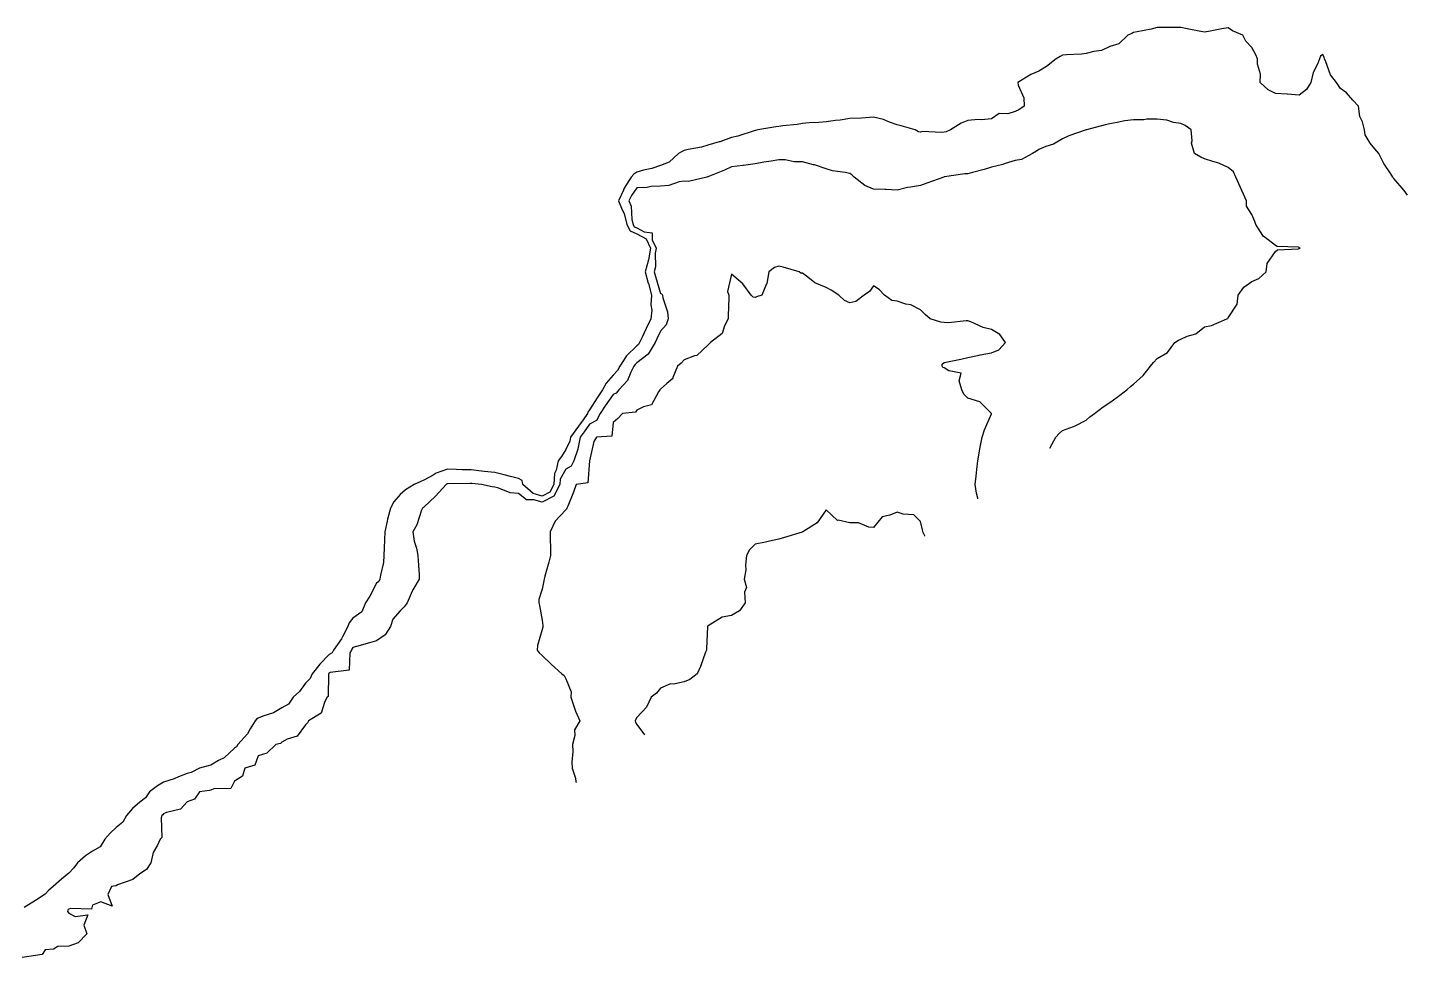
# Model space of a CAD drawing. Header units: inches. Extents: x 864705 to 864824, y 1182389 to 1182480.
# Drawn here: x 864766 to 864824.3, y 1182440.6 to 1182479.9 of the extents above; entities that cross this region are included whole.
import ezdxf

# ---------------------------------------------------------------- set-up
doc = ezdxf.new("R2010")
doc.units = ezdxf.units.IN
doc.header["$MEASUREMENT"] = 0
doc.layers.add('Curvas', color=126, linetype='Continuous', lineweight=30, true_color=0x008f5d)

msp = doc.modelspace()

# ---------------------------------------------------------------- linework, layer by layer
at = {"layer": 'Curvas'}
for points, elevation in [([(864824.282, 1182472.827), (864824.139, 1182473.025), (864823.712, 1182473.544), (864823.686, 1182473.572), (864823.662, 1182473.598), (864823.575, 1182473.736), (864823.28, 1182474.166), (864823.07, 1182474.598), (864822.9, 1182474.786), (864822.712, 1182475.033), (864822.494, 1182475.38), (864822.466, 1182475.598), (864822.38, 1182475.931), (864822.273, 1182476.159), (864822.209, 1182476.598), (864821.969, 1182476.855), (864821.712, 1182477.167), (864821.459, 1182477.345), (864821.285, 1182477.598), (864821.038, 1182477.924), (864820.833, 1182478.478), (864820.774, 1182478.598), (864820.767, 1182478.653), (864820.712, 1182478.775), (864820.602, 1182478.708), (864820.567, 1182478.598), (864820.482, 1182478.368), (864820.295, 1182478.016), (864820.203, 1182477.598), (864820.013, 1182477.298), (864819.712, 1182477.067), (864819.218, 1182477.104), (864819.206, 1182477.104), (864818.712, 1182477.138), (864818.396, 1182477.282), (864818.065, 1182477.598), (864818.067, 1182477.953), (864817.94, 1182478.371), (864817.943, 1182478.598), (864817.878, 1182478.764), (864817.712, 1182479.075), (864817.455, 1182479.342), (864817.33, 1182479.598), (864816.895, 1182479.781), (864816.712, 1182479.912), (864816.443, 1182479.867), (864815.87, 1182479.756), (864815.712, 1182479.729), (864815.55, 1182479.76), (864814.978, 1182479.864), (864814.712, 1182479.918), (864814.39, 1182479.921), (864814.031, 1182479.917), (864813.712, 1182479.919), (864813.452, 1182479.858), (864812.86, 1182479.746), (864812.712, 1182479.714), (864812.641, 1182479.67), (864812.46, 1182479.598), (864812.08, 1182479.23), (864811.712, 1182479.122), (864811.359, 1182478.951), (864811.025, 1182478.911), (864810.712, 1182478.819), (864810.51, 1182478.8), (864809.875, 1182478.761), (864809.712, 1182478.747), (864809.614, 1182478.697), (864809.438, 1182478.598), (864809.03, 1182478.281), (864808.712, 1182478.078), (864808.37, 1182477.941), (864807.823, 1182477.598), (864807.831, 1182477.479), (864808.07, 1182476.956), (864808.08, 1182476.598), (864807.862, 1182476.449), (864807.712, 1182476.37), (864807.393, 1182476.279), (864807.031, 1182476.28), (864806.712, 1182476.066), (864806.287, 1182476.024), (864806.141, 1182476.027), (864805.712, 1182475.993), (864805.428, 1182475.883), (864804.979, 1182475.598), (864804.795, 1182475.516), (864804.712, 1182475.503), (864804.594, 1182475.48), (864803.788, 1182475.522), (864803.712, 1182475.495), (864803.625, 1182475.511), (864803.473, 1182475.598), (864802.886, 1182475.772), (864802.712, 1182475.807), (864802.396, 1182475.915), (864802.143, 1182476.029), (864801.712, 1182476.135), (864801.216, 1182476.095), (864801.21, 1182476.096), (864800.712, 1182476.071), (864800.312, 1182475.999), (864800.109, 1182475.995), (864799.712, 1182475.941), (864799.405, 1182475.906), (864799.002, 1182475.888), (864798.712, 1182475.859), (864798.492, 1182475.819), (864797.881, 1182475.768), (864797.712, 1182475.742), (864797.591, 1182475.719), (864796.825, 1182475.598), (864796.739, 1182475.572), (864796.712, 1182475.568), (864796.671, 1182475.558), (864795.981, 1182475.33), (864795.712, 1182475.275), (864795.22, 1182475.091), (864795.2, 1182475.086), (864794.712, 1182474.943), (864794.454, 1182474.857), (864793.884, 1182474.77), (864793.712, 1182474.726), (864793.628, 1182474.682), (864793.477, 1182474.598), (864793.079, 1182474.232), (864792.712, 1182474.084), (864792.354, 1182473.956), (864792.004, 1182473.89), (864791.712, 1182473.809), (864791.584, 1182473.727), (864791.484, 1182473.598), (864791.188, 1182473.123), (864791.153, 1182473.039), (864790.939, 1182472.598), (864791.095, 1182472.216), (864791.179, 1182472.065), (864791.292, 1182471.598), (864791.44, 1182471.326), (864791.712, 1182471.205), (864792.105, 1182470.991), (864792.296, 1182470.598), (864792.211, 1182470.1), (864792.208, 1182470.094), (864792.073, 1182469.598), (864792.2, 1182469.11), (864792.205, 1182469.091), (864792.339, 1182468.598), (864792.31, 1182468.197), (864792.346, 1182467.964), (864792.303, 1182467.598), (864792.115, 1182467.196), (864791.944, 1182466.83), (864791.836, 1182466.598), (864791.79, 1182466.521), (864791.712, 1182466.462), (864791.276, 1182466.035), (864790.993, 1182465.598), (864790.896, 1182465.415), (864790.712, 1182465.219), (864790.424, 1182464.886), (864790.273, 1182464.598), (864790.046, 1182464.265), (864789.712, 1182463.76), (864789.653, 1182463.658), (864789.638, 1182463.598), (864789.45, 1182463.336), (864789.252, 1182463.059), (864788.918, 1182462.598), (864788.883, 1182462.427), (864788.712, 1182462.084), (864788.528, 1182461.783), (864788.392, 1182461.598), (864788.312, 1182461.198), (864788.242, 1182461.069), (864788.205, 1182460.598), (864788.04, 1182460.271), (864787.712, 1182460.105), (864787.332, 1182460.218), (864786.904, 1182460.598), (864786.874, 1182460.76), (864786.712, 1182460.854), (864786.373, 1182460.938), (864786.117, 1182461.003), (864785.712, 1182461.1), (864785.263, 1182461.149), (864785.146, 1182461.165), (864784.712, 1182461.214), (864784.335, 1182461.221), (864784.076, 1182461.235), (864783.712, 1182461.242), (864783.235, 1182461.076), (864783.108, 1182460.994), (864782.712, 1182460.777), (864782.583, 1182460.727), (864782.311, 1182460.598), (864781.939, 1182460.372), (864781.712, 1182460.181), (864781.444, 1182459.866), (864781.304, 1182459.598), (864781.178, 1182459.133), (864781.164, 1182459.05), (864781.061, 1182458.598), (864781.052, 1182458.259), (864781.04, 1182457.926), (864781.032, 1182457.598), (864781.005, 1182457.306), (864780.88, 1182456.767), (864780.86, 1182456.598), (864780.81, 1182456.501), (864780.712, 1182456.427), (864780.428, 1182455.882), (864780.247, 1182455.598), (864780.093, 1182455.218), (864779.712, 1182454.941), (864779.564, 1182454.746), (864779.507, 1182454.598), (864779.274, 1182454.16), (864779.235, 1182454.076), (864778.897, 1182453.598), (864778.836, 1182453.474), (864778.712, 1182453.406), (864778.315, 1182452.996), (864777.992, 1182452.598), (864777.918, 1182452.392), (864777.712, 1182452.203), (864777.467, 1182451.844), (864777.198, 1182451.598), (864776.998, 1182451.313), (864776.712, 1182451.152), (864776.364, 1182450.947), (864775.909, 1182450.795), (864775.712, 1182450.711), (864775.642, 1182450.669), (864775.582, 1182450.598), (864775.378, 1182450.264), (864775.263, 1182450.048), (864774.86, 1182449.598), (864774.804, 1182449.507), (864774.712, 1182449.453), (864774.277, 1182449.033), (864774.034, 1182448.92), (864773.712, 1182448.735), (864773.605, 1182448.706), (864773.231, 1182448.598), (864772.886, 1182448.424), (864772.712, 1182448.378), (864772.35, 1182448.236), (864772.161, 1182448.15), (864771.712, 1182448.009), (864771.454, 1182447.856), (864771.124, 1182447.598), (864770.958, 1182447.353), (864770.712, 1182447.168), (864770.408, 1182446.903), (864770.156, 1182446.598), (864769.99, 1182446.321), (864769.712, 1182446.094), (864769.456, 1182445.855), (864769.24, 1182445.598), (864769.039, 1182445.271), (864768.712, 1182445.088), (864768.412, 1182444.899), (864768.085, 1182444.598), (864767.926, 1182444.384), (864767.712, 1182444.165), (864767.409, 1182443.902), (864767.055, 1182443.598), (864766.874, 1182443.436), (864766.712, 1182443.277), (864766.301, 1182443.01), (864765.829, 1182442.715)], 2174), ([(864809.172, 1182462.139), (864809.428, 1182462.598), (864809.559, 1182462.752), (864809.712, 1182462.875), (864810.166, 1182463.052), (864810.237, 1182463.073), (864810.712, 1182463.324), (864810.855, 1182463.456), (864811.06, 1182463.598), (864811.423, 1182463.888), (864811.712, 1182464.07), (864812.017, 1182464.293), (864812.429, 1182464.598), (864812.575, 1182464.736), (864812.712, 1182464.841), (864813.109, 1182465.202), (864813.426, 1182465.598), (864813.557, 1182465.754), (864813.712, 1182465.92), (864814.138, 1182466.173), (864814.456, 1182466.598), (864814.605, 1182466.706), (864814.712, 1182466.744), (864814.979, 1182466.865), (864815.335, 1182466.976), (864815.712, 1182467.268), (864815.996, 1182467.315), (864816.646, 1182467.598), (864816.692, 1182467.619), (864816.712, 1182467.648), (864817.09, 1182468.221), (864817.135, 1182468.598), (864817.368, 1182468.942), (864817.712, 1182469.182), (864818.001, 1182469.31), (864818.319, 1182469.598), (864818.361, 1182469.95), (864818.712, 1182470.45), (864818.788, 1182470.522), (864819.681, 1182470.567), (864819.712, 1182470.578), (864819.724, 1182470.586), (864819.746, 1182470.598), (864819.726, 1182470.612), (864819.712, 1182470.62), (864819.683, 1182470.628), (864818.783, 1182470.669), (864818.712, 1182470.702), (864818.265, 1182471.046), (864818.202, 1182471.088), (864818.178, 1182471.132), (864817.87, 1182471.598), (864817.829, 1182471.715), (864817.712, 1182472.018), (864817.485, 1182472.371), (864817.48, 1182472.598), (864817.025, 1182473.598), (864816.935, 1182473.822), (864816.712, 1182474.006), (864816.306, 1182474.192), (864816.057, 1182474.253), (864815.712, 1182474.372), (864815.557, 1182474.443), (864815.286, 1182474.598), (864815.151, 1182475.037), (864815.185, 1182475.126), (864815.14, 1182475.598), (864814.887, 1182475.773), (864814.712, 1182475.86), (864814.398, 1182475.913), (864814.113, 1182475.999), (864813.712, 1182476.048), (864813.269, 1182476.042), (864813.14, 1182476.026), (864812.712, 1182476.019), (864812.341, 1182475.97), (864812.017, 1182475.903), (864811.712, 1182475.857), (864811.502, 1182475.809), (864810.723, 1182475.598), (864810.714, 1182475.596), (864810.712, 1182475.595), (864810.707, 1182475.593), (864809.974, 1182475.337), (864809.712, 1182475.219), (864809.319, 1182474.992), (864809.001, 1182474.887), (864808.712, 1182474.766), (864808.61, 1182474.701), (864808.438, 1182474.598), (864807.967, 1182474.344), (864807.712, 1182474.293), (864807.282, 1182474.168), (864807.179, 1182474.131), (864806.712, 1182474.02), (864806.391, 1182473.92), (864805.908, 1182473.794), (864805.712, 1182473.737), (864805.58, 1182473.731), (864804.719, 1182473.605), (864804.712, 1182473.605), (864804.707, 1182473.603), (864804.694, 1182473.598), (864803.97, 1182473.341), (864803.712, 1182473.245), (864803.279, 1182473.165), (864803.155, 1182473.155), (864802.712, 1182473.05), (864802.242, 1182473.069), (864802.192, 1182473.078), (864801.712, 1182473.092), (864801.352, 1182473.238), (864800.899, 1182473.598), (864800.81, 1182473.696), (864800.712, 1182473.745), (864800.519, 1182473.792), (864799.982, 1182473.868), (864799.712, 1182473.954), (864799.232, 1182474.118), (864799.188, 1182474.123), (864798.712, 1182474.24), (864798.363, 1182474.249), (864797.987, 1182474.324), (864797.712, 1182474.334), (864797.388, 1182474.274), (864797.081, 1182474.229), (864796.712, 1182474.153), (864796.227, 1182474.083), (864796.199, 1182474.085), (864795.712, 1182474.036), (864795.42, 1182473.89), (864794.722, 1182473.608), (864794.712, 1182473.604), (864794.708, 1182473.603), (864794.675, 1182473.598), (864793.901, 1182473.41), (864793.712, 1182473.419), (864793.507, 1182473.393), (864793.071, 1182473.239), (864792.712, 1182473.213), (864792.317, 1182473.203), (864792.158, 1182473.153), (864791.712, 1182473.147), (864791.493, 1182472.818), (864791.386, 1182472.598), (864791.481, 1182472.367), (864791.506, 1182471.805), (864791.556, 1182471.598), (864791.611, 1182471.497), (864791.712, 1182471.452), (864792.034, 1182471.277), (864792.359, 1182471.245), (864792.364, 1182470.947), (864792.533, 1182470.598), (864792.496, 1182470.382), (864792.51, 1182469.801), (864792.455, 1182469.598), (864792.508, 1182469.394), (864792.712, 1182468.681), (864792.769, 1182468.655), (864792.799, 1182468.598), (864792.813, 1182468.497), (864793.017, 1182467.903), (864793.044, 1182467.598), (864792.963, 1182467.348), (864792.712, 1182467.08), (864792.559, 1182466.752), (864792.487, 1182466.598), (864792.2, 1182466.11), (864791.712, 1182465.741), (864791.64, 1182465.671), (864791.593, 1182465.598), (864791.459, 1182465.345), (864791.317, 1182464.994), (864790.956, 1182464.598), (864790.849, 1182464.462), (864790.712, 1182464.404), (864790.385, 1182463.926), (864790.168, 1182463.598), (864790.011, 1182463.299), (864789.712, 1182463.145), (864789.485, 1182462.826), (864789.32, 1182462.598), (864789.218, 1182462.105), (864789.218, 1182462.092), (864789.052, 1182461.598), (864788.938, 1182461.373), (864788.712, 1182461.248), (864788.482, 1182460.828), (864788.464, 1182460.598), (864788.212, 1182460.098), (864787.712, 1182459.845), (864787.361, 1182459.949), (864787.057, 1182459.943), (864786.712, 1182460.217), (864786.365, 1182460.251), (864785.848, 1182460.463), (864785.712, 1182460.487), (864785.608, 1182460.494), (864785.159, 1182460.598), (864784.75, 1182460.636), (864784.712, 1182460.64), (864784.67, 1182460.641), (864783.74, 1182460.626), (864783.712, 1182460.626), (864783.692, 1182460.619), (864783.66, 1182460.598), (864783.202, 1182460.109), (864782.712, 1182459.638), (864782.688, 1182459.623), (864782.66, 1182459.598), (864782.623, 1182459.509), (864782.415, 1182458.896), (864782.257, 1182458.598), (864782.308, 1182458.195), (864782.411, 1182457.9), (864782.468, 1182457.598), (864782.482, 1182457.368), (864782.514, 1182456.797), (864782.525, 1182456.598), (864782.253, 1182456.14), (864782.221, 1182456.09), (864782.009, 1182455.598), (864781.885, 1182455.426), (864781.712, 1182455.258), (864781.402, 1182454.909), (864781.308, 1182454.598), (864781.076, 1182454.235), (864780.712, 1182453.99), (864780.415, 1182453.896), (864779.867, 1182453.754), (864779.712, 1182453.708), (864779.677, 1182453.633), (864779.653, 1182453.598), (864779.595, 1182453.481), (864779.565, 1182452.746), (864778.756, 1182452.642), (864778.712, 1182452.618), (864778.703, 1182452.608), (864778.695, 1182452.598), (864778.685, 1182452.571), (864778.676, 1182451.635), (864778.633, 1182451.598), (864778.539, 1182451.425), (864778.383, 1182450.928), (864777.846, 1182450.598), (864777.796, 1182450.515), (864777.712, 1182450.441), (864777.359, 1182449.951), (864776.938, 1182449.824), (864776.712, 1182449.707), (864776.658, 1182449.652), (864776.463, 1182449.598), (864776.074, 1182449.237), (864775.712, 1182449.123), (864775.576, 1182448.735), (864775.15, 1182448.598), (864775.053, 1182448.258), (864774.712, 1182448.047), (864774.566, 1182447.745), (864773.845, 1182447.732), (864773.712, 1182447.677), (864773.656, 1182447.655), (864773.235, 1182447.598), (864773.018, 1182447.293), (864772.712, 1182447.183), (864772.439, 1182446.872), (864771.843, 1182446.729), (864771.712, 1182446.668), (864771.687, 1182446.623), (864771.65, 1182446.598), (864771.618, 1182446.504), (864771.646, 1182445.665), (864771.567, 1182445.598), (864771.465, 1182445.352), (864771.279, 1182445.031), (864771.181, 1182444.598), (864770.995, 1182444.316), (864770.712, 1182444.132), (864770.415, 1182443.896), (864769.777, 1182443.663), (864769.712, 1182443.632), (864769.686, 1182443.625), (864769.516, 1182443.598), (864769.368, 1182443.254), (864769.546, 1182442.765), (864769.062, 1182442.948), (864768.712, 1182442.804), (864768.673, 1182442.638), (864767.779, 1182442.665), (864767.712, 1182442.636), (864767.692, 1182442.618), (864767.672, 1182442.598), (864767.659, 1182442.545), (864767.712, 1182442.477), (864767.98, 1182442.331), (864768.519, 1182442.405), (864768.352, 1182441.959), (864768.476, 1182441.598), (864768.102, 1182441.209), (864767.712, 1182441.069), (864767.255, 1182441.055), (864767.067, 1182440.953), (864766.712, 1182440.921), (864766.591, 1182440.72), (864765.738, 1182440.598)], 2173), ([(864806.131, 1182459.988), (864806.128, 1182460.014), (864806.076, 1182460.235), (864806.019, 1182460.598), (864806.059, 1182460.945), (864806.08, 1182461.231), (864806.127, 1182461.598), (864806.216, 1182462.095), (864806.217, 1182462.103), (864806.305, 1182462.598), (864806.407, 1182462.904), (864806.706, 1182463.592), (864806.709, 1182463.598), (864806.211, 1182464.097), (864805.712, 1182464.255), (864805.53, 1182464.416), (864805.458, 1182464.598), (864805.334, 1182464.977), (864805.424, 1182465.31), (864804.905, 1182465.406), (864804.712, 1182465.534), (864804.654, 1182465.54), (864804.616, 1182465.598), (864804.625, 1182465.686), (864804.712, 1182465.754), (864804.914, 1182465.8), (864805.415, 1182465.896), (864805.712, 1182465.97), (864806.186, 1182466.072), (864806.226, 1182466.085), (864806.712, 1182466.165), (864807.012, 1182466.298), (864807.3, 1182466.598), (864807.052, 1182466.938), (864806.712, 1182467.157), (864806.351, 1182467.237), (864805.836, 1182467.475), (864805.712, 1182467.516), (864805.639, 1182467.525), (864804.882, 1182467.429), (864804.712, 1182467.443), (864804.571, 1182467.457), (864804.112, 1182467.598), (864803.901, 1182467.787), (864803.712, 1182467.982), (864803.303, 1182468.189), (864803.08, 1182468.23), (864802.712, 1182468.351), (864802.499, 1182468.385), (864802.184, 1182468.598), (864801.963, 1182468.849), (864801.712, 1182469.001), (864801.549, 1182468.762), (864801.319, 1182468.598), (864800.976, 1182468.335), (864800.712, 1182468.283), (864800.495, 1182468.381), (864800.251, 1182468.598), (864799.927, 1182468.813), (864799.712, 1182468.928), (864799.238, 1182469.124), (864798.95, 1182469.361), (864798.712, 1182469.538), (864798.646, 1182469.532), (864798.579, 1182469.598), (864797.905, 1182469.791), (864797.712, 1182469.831), (864797.532, 1182469.779), (864797.3, 1182469.598), (864797.209, 1182469.102), (864797.198, 1182469.084), (864797.003, 1182468.598), (864796.779, 1182468.532), (864796.712, 1182468.502), (864796.634, 1182468.52), (864796.556, 1182468.598), (864796.197, 1182469.083), (864795.712, 1182469.492), (864795.553, 1182468.758), (864795.612, 1182468.598), (864795.608, 1182468.494), (864795.575, 1182467.735), (864795.57, 1182467.598), (864795.419, 1182467.305), (864795.321, 1182466.989), (864794.824, 1182466.598), (864794.769, 1182466.542), (864794.712, 1182466.489), (864794.254, 1182466.057), (864794.158, 1182466.044), (864793.712, 1182465.87), (864793.585, 1182465.726), (864793.441, 1182465.598), (864793.24, 1182465.126), (864793.233, 1182465.078), (864792.983, 1182464.869), (864792.712, 1182464.623), (864792.703, 1182464.608), (864792.69, 1182464.598), (864792.633, 1182464.519), (864792.344, 1182463.967), (864791.997, 1182463.883), (864791.712, 1182463.736), (864791.661, 1182463.65), (864791.116, 1182463.598), (864790.915, 1182463.395), (864790.712, 1182463.222), (864790.664, 1182462.646), (864790.016, 1182462.598), (864789.894, 1182462.417), (864789.712, 1182461.598), (864789.645, 1182460.665), (864789.154, 1182460.598), (864789.04, 1182460.271), (864788.797, 1182459.683), (864788.764, 1182459.598), (864788.751, 1182459.56), (864788.712, 1182459.523), (864788.269, 1182459.042), (864788.06, 1182458.598), (864788.06, 1182458.251), (864788.063, 1182457.949), (864788.063, 1182457.598), (864787.998, 1182457.313), (864787.835, 1182456.721), (864787.805, 1182456.598), (864787.785, 1182456.525), (864787.712, 1182456.175), (864787.579, 1182455.732), (864787.569, 1182455.598), (864787.598, 1182455.484), (864787.712, 1182454.861), (864787.745, 1182454.632), (864787.748, 1182454.598), (864787.74, 1182454.571), (864787.712, 1182454.467), (864787.522, 1182453.789), (864787.508, 1182453.598), (864787.592, 1182453.479), (864787.712, 1182453.371), (864788.106, 1182452.992), (864788.542, 1182452.598), (864788.64, 1182452.526), (864788.712, 1182452.386), (864788.948, 1182451.834), (864788.923, 1182451.598), (864789.045, 1182451.265), (864789.123, 1182451.01), (864789.306, 1182450.598), (864789.09, 1182450.22), (864789.095, 1182449.981), (864788.996, 1182449.598), (864789.006, 1182449.305), (864788.976, 1182448.862), (864788.987, 1182448.598), (864789.127, 1182448.184), (864789.143, 1182448.029), (864789.17, 1182447.99)], 2172), ([(864803.895, 1182458.406), (864803.886, 1182458.425), (864803.801, 1182458.598), (864803.789, 1182458.675), (864803.712, 1182459.031), (864803.429, 1182459.315), (864802.969, 1182459.341), (864802.712, 1182459.434), (864802.412, 1182459.298), (864802.079, 1182459.232), (864801.712, 1182458.782), (864801.521, 1182458.789), (864801.088, 1182458.974), (864800.712, 1182458.981), (864800.225, 1182459.086), (864800.191, 1182459.077), (864799.712, 1182459.527), (864799.339, 1182458.972), (864798.737, 1182458.598), (864798.72, 1182458.59), (864798.712, 1182458.59), (864798.7, 1182458.586), (864797.954, 1182458.356), (864797.712, 1182458.292), (864797.319, 1182458.205), (864797.15, 1182458.16), (864796.712, 1182458.075), (864796.472, 1182457.839), (864796.354, 1182457.598), (864796.307, 1182457.193), (864796.328, 1182456.983), (864796.254, 1182456.598), (864796.356, 1182456.242), (864796.267, 1182456.044), (864796.301, 1182455.598), (864796.05, 1182455.261), (864795.712, 1182455.065), (864795.325, 1182454.985), (864794.736, 1182454.622), (864794.712, 1182454.612), (864794.704, 1182454.607), (864794.704, 1182454.598), (864794.703, 1182454.589), (864794.658, 1182453.652), (864794.655, 1182453.598), (864794.617, 1182453.503), (864794.403, 1182452.908), (864794.26, 1182452.598), (864793.96, 1182452.35), (864793.712, 1182452.254), (864793.273, 1182452.159), (864793.147, 1182452.163), (864792.712, 1182451.98), (864792.542, 1182451.769), (864792.323, 1182451.598), (864792.13, 1182451.181), (864791.712, 1182450.743), (864791.664, 1182450.647), (864791.651, 1182450.598), (864791.664, 1182450.55), (864791.712, 1182450.448), (864792.037, 1182450.017)], 2171)]:
    msp.add_lwpolyline(points, dxfattribs=dict(at, elevation=elevation))

doc.saveas('drawing.dxf')
